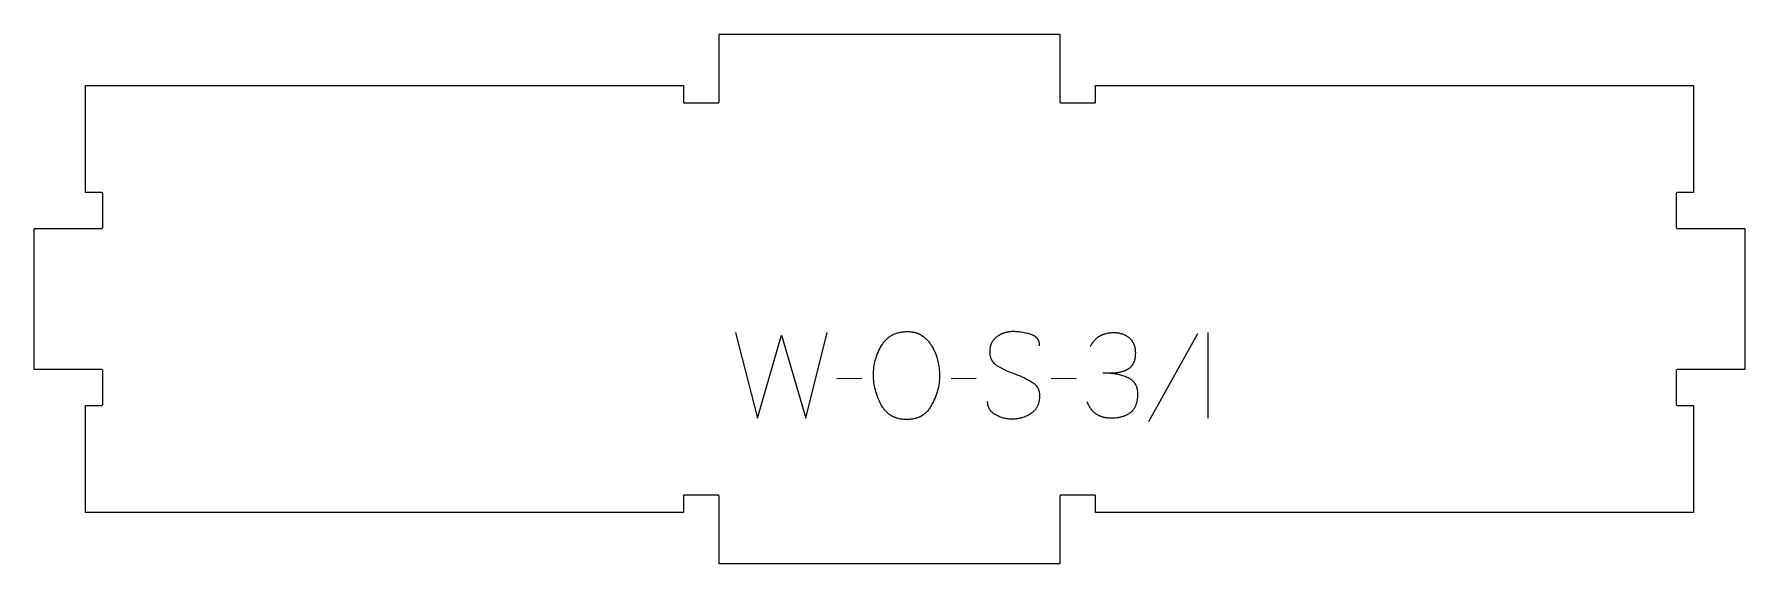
# Model space of a CAD drawing. Extents: x -300 to 300, y -93 to 93.
import ezdxf

# ---------------------------------------------------------------- set-up
doc = ezdxf.new("R2010")
doc.units = 0
doc.layers.add('1_ANYTOOL_1MMDEEP_LABELS_S', color=2, linetype='CONTINUOUS')
doc.layers.add('4_ANYTOOL_CUTTHROUGH_OUTSI', color=5, linetype='CONTINUOUS')

msp = doc.modelspace()

# ---------------------------------------------------------------- linework, layer by layer
at = {"layer": '1_ANYTOOL_1MMDEEP_LABELS_S'}
for p, q in [((111.53, -11.76, 0), (111.53, -41.76, 0)), ((107.93, -12.23, 0), (90.74, -43, 0)), ((-9.67, -27.88, 0), (-18.46, -27.96, 0)), ((30.36, -27.88, 0), (21.57, -27.96, 0)), ((65.42, -27.88, 0), (56.63, -27.96, 0))]:
    msp.add_line(p, q, dxfattribs=at)
for points in [[(-54.03, -11.76), (-46.31, -41.76), (-37.87, -12.66), (-29.38, -41.76), (-21.88, -11.76)], [(52.6, -16.35), (52.6, -16.16), (52.59, -16.07), (52.59, -15.98), (52.58, -15.88), (52.57, -15.8), (52.56, -15.71), (52.55, -15.62), (52.54, -15.53), (52.52, -15.45), (52.5, -15.36), (52.49, -15.28), (52.47, -15.2), (52.44, -15.12), (52.42, -15.04), (52.4, -14.96), (52.37, -14.88), (52.34, -14.8), (52.31, -14.73), (52.28, -14.65), (52.25, -14.58), (52.21, -14.5), (52.18, -14.43), (52.14, -14.36), (52.1, -14.29), (52.06, -14.22), (52.01, -14.15), (51.97, -14.09), (51.92, -14.02), (51.88, -13.96), (51.83, -13.89), (51.78, -13.83), (51.72, -13.77), (51.67, -13.71), (51.61, -13.65), (51.56, -13.59), (51.5, -13.53), (51.44, -13.47), (51.38, -13.42), (51.31, -13.36), (51.25, -13.31), (51.18, -13.26), (51.11, -13.21), (51.04, -13.16), (50.97, -13.11), (50.9, -13.06), (50.82, -13.01), (50.75, -12.96), (50.67, -12.92), (50.59, -12.87), (50.51, -12.83), (50.42, -12.79), (50.25, -12.71), (50.08, -12.63), (49.89, -12.56), (49.7, -12.49), (49.5, -12.42), (49.3, -12.36), (48.49, -12.14), (47.7, -11.95), (46.92, -11.79), (46.15, -11.65), (45.77, -11.6), (45.4, -11.55), (45.03, -11.51), (44.66, -11.48), (44.29, -11.45), (43.93, -11.43), (43.57, -11.42), (43.22, -11.42), (43.02, -11.42), (42.83, -11.43), (42.63, -11.44), (42.44, -11.45), (42.25, -11.46), (42.07, -11.48), (41.88, -11.51), (41.69, -11.53), (41.51, -11.56), (41.32, -11.6), (41.14, -11.64), (40.96, -11.68), (40.78, -11.72), (40.6, -11.77), (40.42, -11.82), (40.25, -11.88), (40.07, -11.94), (39.9, -12), (39.73, -12.07), (39.56, -12.14), (39.39, -12.21), (39.22, -12.29), (39.05, -12.37), (38.88, -12.46), (38.72, -12.54), (38.56, -12.64), (38.39, -12.73), (38.23, -12.83), (38.07, -12.93), (37.91, -13.04), (37.76, -13.15), (37.6, -13.26), (37.45, -13.38), (37.3, -13.49), (37.16, -13.61), (37.02, -13.74), (36.89, -13.86), (36.76, -13.99), (36.63, -14.13), (36.51, -14.26), (36.4, -14.4), (36.29, -14.54), (36.19, -14.69), (36.09, -14.83), (35.99, -14.99), (35.9, -15.14), (35.82, -15.3), (35.74, -15.46), (35.66, -15.62), (35.59, -15.79), (35.53, -15.96), (35.47, -16.13), (35.41, -16.31), (35.36, -16.49), (35.31, -16.67), (35.27, -16.85), (35.23, -17.04), (35.2, -17.23), (35.18, -17.43), (35.15, -17.63), (35.14, -17.83), (35.13, -18.03), (35.12, -18.24), (35.12, -18.45), (35.12, -18.66), (35.13, -18.87), (35.14, -19.08), (35.16, -19.29), (35.18, -19.49), (35.22, -19.68), (35.25, -19.88), (35.29, -20.07), (35.34, -20.25), (35.39, -20.43), (35.45, -20.61), (35.51, -20.79), (35.55, -20.87), (35.58, -20.96), (35.62, -21.04), (35.66, -21.12), (35.7, -21.21), (35.74, -21.29), (35.78, -21.37), (35.82, -21.45), (35.87, -21.53), (35.91, -21.6), (35.96, -21.68), (36.01, -21.76), (36.06, -21.83), (36.11, -21.91), (36.17, -21.98), (36.22, -22.05), (36.28, -22.12), (36.33, -22.19), (36.39, -22.26), (36.45, -22.33), (36.51, -22.4), (36.58, -22.46), (36.64, -22.53), (36.71, -22.59), (36.84, -22.72), (36.98, -22.84), (37.13, -22.96), (37.28, -23.08), (37.44, -23.19), (37.6, -23.3), (37.77, -23.4), (37.94, -23.5), (38.66, -23.9), (39.39, -24.28), (40.14, -24.65), (40.9, -25), (41.68, -25.35), (42.48, -25.69), (43.29, -26.02), (44.12, -26.33), (44.94, -26.64), (45.75, -26.97), (46.53, -27.31), (47.3, -27.66), (48.04, -28.03), (48.77, -28.42), (49.47, -28.83), (50.16, -29.25), (50.32, -29.36), (50.48, -29.47), (50.64, -29.59), (50.71, -29.65), (50.79, -29.71), (50.86, -29.77), (50.93, -29.83), (51, -29.9), (51.07, -29.96), (51.13, -30.03), (51.2, -30.09), (51.26, -30.16), (51.32, -30.23), (51.38, -30.3), (51.44, -30.37), (51.5, -30.44), (51.55, -30.52), (51.61, -30.59), (51.66, -30.66), (51.71, -30.74), (51.76, -30.82), (51.81, -30.89), (51.86, -30.97), (51.9, -31.05), (51.95, -31.13), (51.99, -31.21), (52.03, -31.3), (52.07, -31.38), (52.11, -31.47), (52.15, -31.55), (52.18, -31.64), (52.21, -31.73), (52.25, -31.81), (52.28, -31.9), (52.31, -31.99), (52.34, -32.08), (52.36, -32.18), (52.41, -32.37), (52.45, -32.56), (52.49, -32.75), (52.52, -32.95), (52.55, -33.16), (52.57, -33.36), (52.58, -33.57), (52.59, -33.79), (52.59, -34.01), (52.58, -34.23), (52.57, -34.46), (52.56, -34.69), (52.54, -34.92), (52.51, -35.15), (52.48, -35.37), (52.44, -35.59), (52.4, -35.81), (52.36, -36.02), (52.3, -36.23), (52.25, -36.44), (52.19, -36.64), (52.12, -36.84), (52.05, -37.03), (51.97, -37.22), (51.89, -37.41), (51.8, -37.59), (51.71, -37.77), (51.62, -37.95), (51.51, -38.12), (51.41, -38.29), (51.3, -38.45), (51.18, -38.61), (51.06, -38.77), (50.93, -38.93), (50.8, -39.08), (50.66, -39.22), (50.52, -39.37), (50.37, -39.5), (50.22, -39.64), (50.07, -39.77), (49.9, -39.9), (49.74, -40.02), (49.56, -40.14), (49.39, -40.26), (49.03, -40.48), (48.66, -40.68), (48.29, -40.88), (47.92, -41.05), (47.55, -41.22), (47.17, -41.36), (46.78, -41.5), (46.59, -41.56), (46.4, -41.62), (46.2, -41.68), (46.01, -41.73), (45.81, -41.78), (45.61, -41.83), (45.42, -41.87), (45.22, -41.91), (44.82, -41.97), (44.41, -42.03), (44, -42.07), (43.59, -42.09), (43.17, -42.1), (42.76, -42.1), (42.36, -42.09), (41.96, -42.06), (41.56, -42.02), (41.16, -41.97), (40.78, -41.91), (40.39, -41.83), (40.01, -41.74), (39.64, -41.64), (39.27, -41.52), (38.9, -41.39), (38.54, -41.25), (38.18, -41.1), (37.82, -40.93), (37.48, -40.75), (37.13, -40.56), (36.96, -40.46), (36.8, -40.36), (36.64, -40.25), (36.49, -40.14), (36.34, -40.03), (36.2, -39.91), (36.06, -39.8), (35.93, -39.68), (35.8, -39.55), (35.68, -39.42), (35.57, -39.29), (35.46, -39.16), (35.41, -39.09), (35.35, -39.03), (35.3, -38.96), (35.26, -38.89), (35.21, -38.82), (35.16, -38.75), (35.12, -38.67), (35.07, -38.6), (35.03, -38.53), (34.99, -38.45), (34.95, -38.38), (34.91, -38.3), (34.88, -38.23), (34.84, -38.15), (34.81, -38.07), (34.77, -37.99), (34.74, -37.91), (34.71, -37.83), (34.68, -37.75), (34.66, -37.67), (34.6, -37.51), (34.56, -37.34), (34.52, -37.17), (34.48, -36.99), (34.45, -36.82), (34.43, -36.64), (34.41, -36.46), (34.4, -36.27), (34.39, -36.08), (34.39, -35.89)], [(70.39, -16.69), (70.55, -16.39), (70.71, -16.09), (70.88, -15.81), (71.06, -15.54), (71.24, -15.27), (71.43, -15.02), (71.63, -14.77), (71.73, -14.65), (71.83, -14.53), (71.93, -14.42), (72.04, -14.31), (72.15, -14.2), (72.25, -14.09), (72.36, -13.99), (72.48, -13.88), (72.59, -13.78), (72.7, -13.69), (72.82, -13.59), (72.94, -13.5), (73.06, -13.41), (73.18, -13.32), (73.3, -13.24), (73.42, -13.15), (73.55, -13.07), (73.68, -12.99), (73.81, -12.92), (73.94, -12.84), (74.07, -12.77), (74.2, -12.71), (74.34, -12.64), (74.47, -12.58), (74.61, -12.51), (74.75, -12.45), (74.89, -12.4), (75.03, -12.34), (75.18, -12.29), (75.32, -12.24), (75.47, -12.2), (75.62, -12.15), (75.92, -12.07), (76.23, -12), (76.55, -11.94), (76.87, -11.88), (77.2, -11.84), (77.53, -11.81), (77.87, -11.78), (78.22, -11.77), (78.57, -11.76), (78.78, -11.76), (78.99, -11.77), (79.2, -11.78), (79.4, -11.79), (79.6, -11.81), (79.8, -11.83), (79.99, -11.85), (80.19, -11.88), (80.38, -11.91), (80.56, -11.95), (80.75, -11.98), (80.93, -12.03), (81.11, -12.07), (81.29, -12.12), (81.46, -12.18), (81.64, -12.23), (81.81, -12.29), (81.98, -12.36), (82.14, -12.43), (82.3, -12.5), (82.46, -12.57), (82.62, -12.65), (82.78, -12.74), (82.93, -12.82), (83.08, -12.91), (83.23, -13.01), (83.37, -13.1), (83.51, -13.21), (83.65, -13.31), (83.79, -13.42), (83.93, -13.53), (84.06, -13.65), (84.19, -13.77), (84.32, -13.89), (84.44, -14.02), (84.56, -14.14), (84.68, -14.28), (84.79, -14.41), (84.89, -14.55), (84.99, -14.69), (85.09, -14.83), (85.18, -14.98), (85.27, -15.13), (85.36, -15.28), (85.44, -15.44), (85.52, -15.6), (85.59, -15.76), (85.66, -15.93), (85.72, -16.1), (85.78, -16.27), (85.83, -16.45), (85.88, -16.62), (85.93, -16.81), (85.97, -16.99), (86.01, -17.18), (86.04, -17.37), (86.07, -17.56), (86.1, -17.76), (86.12, -17.96), (86.14, -18.16), (86.15, -18.37), (86.16, -18.58), (86.16, -18.79), (86.15, -19.35), (86.14, -19.68), (86.12, -20), (86.09, -20.31), (86.05, -20.62), (86.02, -20.76), (86, -20.91), (85.97, -21.05), (85.94, -21.19), (85.9, -21.32), (85.87, -21.46), (85.83, -21.59), (85.79, -21.72), (85.75, -21.84), (85.71, -21.97), (85.66, -22.09), (85.61, -22.21), (85.56, -22.32), (85.51, -22.44), (85.45, -22.55), (85.39, -22.65), (85.33, -22.76), (85.27, -22.86), (85.21, -22.96), (85.14, -23.06), (85.07, -23.16), (85, -23.25), (84.85, -23.43), (84.7, -23.6), (84.55, -23.76), (84.39, -23.92), (84.31, -24), (84.22, -24.07), (84.14, -24.15), (84.06, -24.22), (83.97, -24.29), (83.88, -24.36), (83.79, -24.43), (83.71, -24.49), (83.61, -24.55), (83.52, -24.62), (83.43, -24.68), (83.34, -24.73), (83.24, -24.79), (83.15, -24.85), (83.05, -24.9), (82.95, -24.95), (82.85, -25), (82.75, -25.05), (82.65, -25.1), (82.55, -25.14), (82.45, -25.18), (82.34, -25.23), (82.13, -25.3), (81.91, -25.38), (81.7, -25.45), (81.48, -25.51), (81.25, -25.57), (81.03, -25.63), (80.8, -25.68), (80.57, -25.72), (80.34, -25.77), (80.11, -25.8), (79.87, -25.84), (79.63, -25.87), (79.39, -25.89), (79.15, -25.91), (78.9, -25.93), (78.65, -25.94), (78.4, -25.95), (74.72, -25.99)], [(77.5, -25.99), (77.94, -26.02), (78.37, -26.06), (78.8, -26.1), (79.22, -26.16), (79.64, -26.24), (80.06, -26.32), (80.47, -26.41), (80.88, -26.52), (81.28, -26.63), (81.68, -26.76), (82.07, -26.89), (82.46, -27.04), (82.84, -27.2), (83.23, -27.37), (83.6, -27.55), (83.97, -27.75), (84.15, -27.85), (84.33, -27.95), (84.42, -28), (84.5, -28.06), (84.58, -28.11), (84.67, -28.17), (84.75, -28.23), (84.82, -28.29), (84.9, -28.35), (84.98, -28.41), (85.05, -28.48), (85.13, -28.54), (85.2, -28.61), (85.27, -28.67), (85.34, -28.74), (85.4, -28.81), (85.47, -28.88), (85.53, -28.95), (85.6, -29.03), (85.66, -29.1), (85.72, -29.18), (85.78, -29.25), (85.83, -29.33), (85.89, -29.41), (85.94, -29.49), (85.99, -29.57), (86.05, -29.66), (86.1, -29.74), (86.14, -29.83), (86.19, -29.91), (86.24, -30), (86.28, -30.09), (86.32, -30.18), (86.36, -30.27), (86.4, -30.36), (86.44, -30.46), (86.51, -30.65), (86.58, -30.84), (86.64, -31.04), (86.7, -31.25), (86.75, -31.46), (86.79, -31.68), (86.83, -31.9), (86.86, -32.12), (86.88, -32.35), (86.9, -32.59), (86.92, -32.83), (86.93, -33.07), (86.93, -33.32), (86.93, -33.6), (86.92, -33.87), (86.91, -34.14), (86.89, -34.4), (86.87, -34.66), (86.84, -34.92), (86.81, -35.17), (86.77, -35.41), (86.73, -35.65), (86.69, -35.88), (86.64, -36.11), (86.58, -36.34), (86.52, -36.56), (86.45, -36.77), (86.38, -36.98), (86.31, -37.19), (86.23, -37.39), (86.14, -37.58), (86.05, -37.77), (85.96, -37.96), (85.86, -38.14), (85.76, -38.31), (85.65, -38.48), (85.53, -38.65), (85.41, -38.81), (85.29, -38.96), (85.16, -39.11), (85.09, -39.19), (85.03, -39.26), (84.96, -39.33), (84.89, -39.4), (84.82, -39.47), (84.75, -39.53), (84.67, -39.6), (84.6, -39.66), (84.44, -39.79), (84.29, -39.91), (84.13, -40.03), (83.96, -40.14), (83.79, -40.25), (83.62, -40.36), (83.45, -40.46), (83.27, -40.56), (83.09, -40.65), (82.9, -40.74), (82.72, -40.83), (82.52, -40.91), (82.33, -40.99), (82.13, -41.07), (81.92, -41.14), (81.72, -41.21), (81.51, -41.27), (81.3, -41.33), (81.08, -41.38), (80.86, -41.44), (80.63, -41.48), (80.41, -41.53), (80.18, -41.57), (79.94, -41.61), (79.7, -41.64), (79.22, -41.69), (78.72, -41.73), (78.2, -41.75), (77.67, -41.76), (77.29, -41.76), (76.92, -41.74), (76.55, -41.71), (76.19, -41.67), (75.84, -41.62), (75.67, -41.59), (75.5, -41.56), (75.33, -41.53), (75.16, -41.49), (75, -41.45), (74.83, -41.41), (74.67, -41.36), (74.51, -41.31), (74.36, -41.26), (74.2, -41.21), (74.05, -41.15), (73.9, -41.09), (73.75, -41.03), (73.6, -40.96), (73.45, -40.89), (73.31, -40.82), (73.17, -40.75), (73.03, -40.67), (72.89, -40.59), (72.75, -40.51), (72.62, -40.42), (72.49, -40.34), (72.36, -40.25), (72.23, -40.15), (72.1, -40.06), (71.98, -39.96), (71.86, -39.86), (71.73, -39.75), (71.62, -39.65), (71.5, -39.54), (71.38, -39.42), (71.27, -39.31), (71.16, -39.19), (71.05, -39.07), (70.94, -38.94), (70.84, -38.82), (70.74, -38.69), (70.63, -38.56), (70.53, -38.42), (70.44, -38.28), (70.34, -38.14), (70.25, -38), (70.16, -37.85), (70.07, -37.7), (69.89, -37.4), (69.73, -37.08), (69.57, -36.75), (69.42, -36.41), (69.27, -36.06)]]:
    msp.add_lwpolyline(points, dxfattribs=at)
msp.add_lwpolyline([(6.4, -11.42), (6.77, -11.42), (7.14, -11.44), (7.49, -11.47), (7.67, -11.49), (7.85, -11.51), (8.02, -11.54), (8.19, -11.57), (8.36, -11.6), (8.53, -11.63), (8.69, -11.67), (8.85, -11.71), (9.02, -11.75), (9.18, -11.79), (9.34, -11.84), (9.49, -11.89), (9.65, -11.95), (9.8, -12), (9.95, -12.07), (10.1, -12.13), (10.25, -12.19), (10.4, -12.26), (10.54, -12.33), (10.68, -12.41), (10.82, -12.49), (10.96, -12.57), (11.1, -12.65), (11.24, -12.74), (11.37, -12.83), (11.76, -13.1), (12.01, -13.3), (12.26, -13.49), (12.5, -13.7), (12.74, -13.91), (12.97, -14.13), (13.19, -14.35), (13.41, -14.58), (13.62, -14.82), (13.83, -15.06), (14.02, -15.31), (14.22, -15.56), (14.4, -15.82), (14.59, -16.09), (14.76, -16.37), (15.1, -16.93), (15.26, -17.22), (15.42, -17.52), (15.57, -17.81), (15.71, -18.11), (15.85, -18.42), (15.98, -18.73), (16.11, -19.04), (16.23, -19.35), (16.34, -19.67), (16.45, -19.99), (16.55, -20.32), (16.65, -20.65), (16.74, -20.98), (16.82, -21.32), (17.05, -22.34), (17.18, -23.02), (17.29, -23.69), (17.38, -24.35), (17.45, -25.01), (17.5, -25.66), (17.53, -26.3), (17.54, -26.93), (17.53, -27.57), (17.5, -28.21), (17.45, -28.85), (17.37, -29.48), (17.27, -30.12), (17.15, -30.76), (17.01, -31.4), (16.85, -32.03), (16.66, -32.67), (16.46, -33.31), (16.23, -33.95), (15.98, -34.58), (15.71, -35.22), (15.41, -35.86), (15.1, -36.5), (14.76, -37.13), (14.58, -37.45), (14.4, -37.75), (14.22, -38.04), (14.02, -38.33), (13.82, -38.6), (13.62, -38.87), (13.4, -39.12), (13.19, -39.36), (13.07, -39.48), (12.96, -39.6), (12.85, -39.71), (12.73, -39.82), (12.61, -39.93), (12.49, -40.04), (12.37, -40.14), (12.25, -40.24), (12.13, -40.34), (12, -40.44), (11.87, -40.53), (11.74, -40.62), (11.61, -40.71), (11.48, -40.79), (11.35, -40.88), (11.21, -40.96), (11.08, -41.04), (10.94, -41.11), (10.8, -41.19), (10.66, -41.26), (10.51, -41.33), (10.37, -41.39), (10.22, -41.46), (10.07, -41.52), (9.93, -41.57), (9.77, -41.63), (9.62, -41.68), (9.47, -41.74), (9.16, -41.83), (8.84, -41.91), (8.51, -41.99), (8.18, -42.05), (7.84, -42.11), (7.5, -42.15), (7.15, -42.19), (6.79, -42.21), (6.43, -42.23), (6.06, -42.23), (5.68, -42.23), (5.3, -42.21), (4.93, -42.19), (4.57, -42.15), (4.21, -42.11), (3.86, -42.05), (3.52, -41.99), (3.18, -41.91), (2.86, -41.82), (2.53, -41.73), (2.37, -41.67), (2.22, -41.62), (2.06, -41.56), (1.91, -41.5), (1.75, -41.44), (1.6, -41.38), (1.45, -41.31), (1.31, -41.24), (1.16, -41.17), (1.02, -41.09), (0.87, -41.02), (0.73, -40.94), (0.59, -40.85), (0.46, -40.77), (0.32, -40.68), (0.19, -40.59), (0.05, -40.5), (-0.08, -40.41), (-0.21, -40.31), (-0.33, -40.21), (-0.46, -40.11), (-0.58, -40), (-0.71, -39.89), (-0.83, -39.78), (-0.95, -39.67), (-1.06, -39.55), (-1.18, -39.44), (-1.29, -39.32), (-1.41, -39.19), (-1.52, -39.07), (-1.73, -38.81), (-1.95, -38.54), (-2.15, -38.26), (-2.35, -37.97), (-2.54, -37.68), (-2.72, -37.37), (-2.9, -37.05), (-3.23, -36.4), (-3.54, -35.75), (-3.83, -35.1), (-4.1, -34.45), (-4.34, -33.8), (-4.57, -33.15), (-4.77, -32.5), (-4.96, -31.85), (-5.12, -31.2), (-5.26, -30.55), (-5.37, -29.9), (-5.47, -29.24), (-5.54, -28.59), (-5.6, -27.94), (-5.63, -27.29), (-5.64, -26.63), (-5.63, -25.94), (-5.6, -25.25), (-5.54, -24.57), (-5.46, -23.9), (-5.36, -23.23), (-5.24, -22.56), (-5.09, -21.91), (-4.92, -21.25), (-4.73, -20.61), (-4.52, -19.97), (-4.28, -19.34), (-4.03, -18.71), (-3.75, -18.09), (-3.44, -17.47), (-3.12, -16.86), (-2.77, -16.26), (-2.58, -15.96), (-2.39, -15.68), (-2.19, -15.4), (-1.99, -15.13), (-1.78, -14.87), (-1.56, -14.62), (-1.33, -14.37), (-1.1, -14.14), (-0.99, -14.03), (-0.87, -13.92), (-0.74, -13.81), (-0.62, -13.71), (-0.5, -13.61), (-0.37, -13.5), (-0.24, -13.41), (-0.11, -13.31), (0.02, -13.22), (0.15, -13.13), (0.28, -13.04), (0.42, -12.95), (0.56, -12.87), (0.7, -12.79), (0.84, -12.71), (0.98, -12.63), (1.12, -12.56), (1.27, -12.48), (1.57, -12.35), (1.87, -12.22), (2.18, -12.1), (2.49, -11.99), (2.82, -11.89), (3.15, -11.8), (3.48, -11.72), (3.82, -11.65), (4.17, -11.59), (4.53, -11.54), (4.89, -11.49), (5.26, -11.46), (5.63, -11.44), (6.01, -11.42)], close=True, dxfattribs=at)
at = {"layer": '4_ANYTOOL_CUTTHROUGH_OUTSI'}
msp.add_lwpolyline([(72.25, 74.75), (281.75, 74.75), (281.75, 37.25), (276, 37.25, 0.414214), (275.75, 37), (275.75, 25, 0.414214), (276, 24.75), (299.75, 24.75), (299.75, -24.75), (276, -24.75, 0.414214), (275.75, -25), (275.75, -37, 0.414214), (276, -37.25), (281.75, -37.25), (281.75, -74.75), (72.25, -74.75), (72.25, -69, 0.414214), (72, -68.75), (60, -68.75, 0.414214), (59.75, -69), (59.75, -92.75), (-59.75, -92.75), (-59.75, -69, 0.414214), (-60, -68.75), (-72, -68.75, 0.414214), (-72.25, -69), (-72.25, -74.75), (-281.75, -74.75), (-281.75, -37.25), (-276, -37.25, 0.414214), (-275.75, -37), (-275.75, -25, 0.414214), (-276, -24.75), (-299.75, -24.75), (-299.75, 24.75), (-276, 24.75, 0.414214), (-275.75, 25), (-275.75, 37, 0.414214), (-276, 37.25), (-281.75, 37.25), (-281.75, 74.75), (-72.25, 74.75), (-72.25, 69, 0.414214), (-72, 68.75), (-60, 68.75, 0.414214), (-59.75, 69), (-59.75, 92.75), (59.75, 92.75), (59.75, 69, 0.414214), (60, 68.75), (72, 68.75, 0.414214), (72.25, 69)], format="xyb", close=True, dxfattribs=at)

doc.saveas('drawing.dxf')
